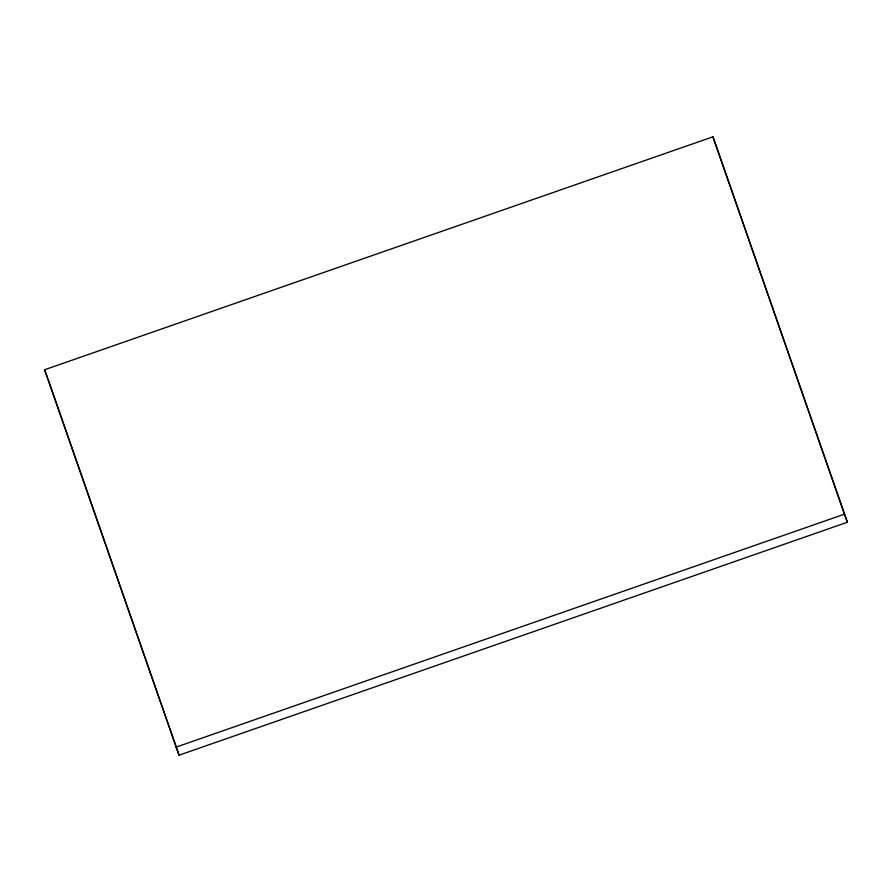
<?xml version="1.0" encoding="UTF-8"?>
<svg xmlns="http://www.w3.org/2000/svg" width="892" height="892" viewBox="0 0 892 892"><rect width="100%" height="100%" fill="white"/><g stroke="black" fill="none" stroke-linecap="round" stroke-linejoin="round"><path stroke-width="1.34" d="M44.6 369.756L712.953 136.81L847.4 522.244L179.047 755.189L44.6 369.756L47.566 377.818M176.092 747.128L844.434 514.182L847.4 522.244M712.953 136.81L844.434 514.182M48.023 379.133L179.047 755.189"/></g></svg>
